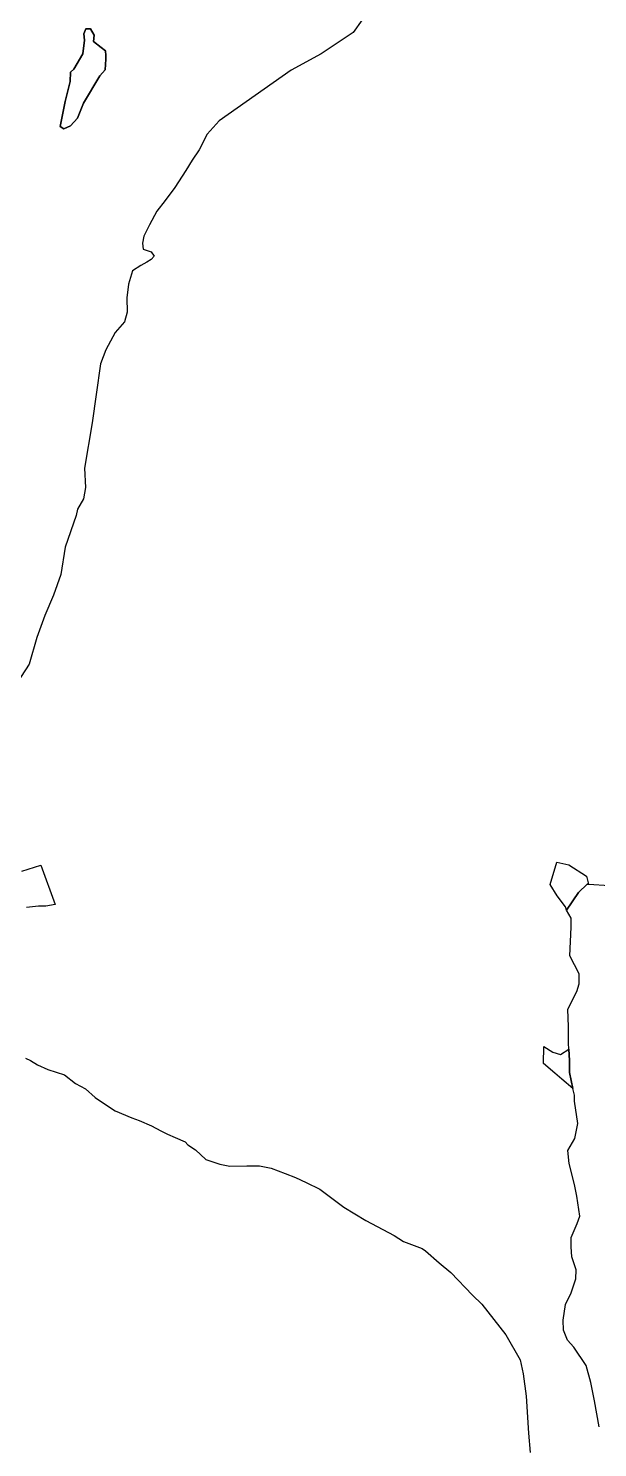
# Model space of a CAD drawing. Header units: inches. Extents: x 288635 to 1232953, y 676945 to 1655780.
# Drawn here: x 465591 to 478252, y 1421128 to 1452679 of the extents above; entities that cross this region are included whole.
import ezdxf

# ---------------------------------------------------------------- set-up
doc = ezdxf.new("R2010")
doc.units = ezdxf.units.IN
doc.header["$MEASUREMENT"] = 0

msp = doc.modelspace()

# ---------------------------------------------------------------- linework, layer by layer
at = {"color": 1}
for points in [[(473216.0449, 1453147.6799), (472817.6243, 1452591.0163), (472106.4228, 1452114.7654), (471433.3215, 1451752.8146), (469833.1183, 1450622.5124), (469569.1344, 1450330.9548), (469388.6174, 1449981.1611), (469236.2171, 1449752.5606), (469096.5168, 1449517.6102), (468848.8663, 1449142.9594), (468632.9659, 1448850.8588), (468448.8155, 1448615.9084), (468283.7152, 1448311.1077), (468156.7149, 1448063.4573), (468131.3149, 1447904.7069), (468144.0149, 1447771.3567), (468321.8153, 1447714.2066), (468385.3154, 1447612.6064), (468321.8153, 1447542.7562), (468226.5651, 1447485.6061), (468093.2148, 1447409.4059), (467909.0644, 1447288.7557), (467820.1643, 1446990.3051), (467782.0642, 1446691.8545), (467788.4142, 1446368.0039), (467731.2641, 1446152.1034), (467521.7137, 1445917.153), (467312.1632, 1445536.1522), (467191.513, 1445218.6516), (467095.8512, 1444542.2623), (467012.8063, 1443911.1208), (466838.085, 1442901.6199), (466861.3123, 1442469.0961), (466816.8623, 1442221.4456), (466680.876, 1441993.3013), (466655.6181, 1441847.3667), (466411.861, 1441149.7171), (466315.2113, 1440538.6922), (466150.1109, 1440081.4913), (465953.2605, 1439624.2904), (465775.4602, 1439135.3394), (465610.3598, 1438544.7882), (465337.3093, 1438119.3374)], [(465446.9609, 1433940.0975), (465868.2476, 1434074.1462), (465868.2476, 1434074.1462), (466183.3967, 1433198.732), (465980.3539, 1433165.0575), (465817.7936, 1433165.0575), (465548.5531, 1433134.5774)], [(478288.2612, 1421590.0056), (478180.311, 1422167.8568), (478097.7608, 1422574.2576), (477996.1606, 1422955.2583), (477723.1101, 1423361.6592), (477583.4098, 1423514.0595), (477494.5096, 1423736.3099), (477488.1596, 1423958.5604), (477540.5745, 1424309.6206), (477659.6099, 1424568.1616), (477767.5602, 1424879.3122), (477773.9102, 1425082.5126), (477678.66, 1425368.2632), (477659.6099, 1425590.5136), (477659.6099, 1425800.064), (477799.3102, 1426111.2147), (477856.4603, 1426269.965), (477786.6102, 1426714.4659), (477735.8101, 1426974.8164), (477621.5099, 1427444.7173), (477589.7598, 1427730.4679), (477742.1601, 1427997.1684), (477812.0102, 1428333.7191), (477735.8101, 1428829.0201), (477735.8101, 1428962.3704), (477703.8075, 1429112.9708), (477627.8599, 1429470.3714), (477627.8599, 1429730.7219), (477611.221, 1429984.4641), (477602.4598, 1430118.0727), (477602.4598, 1430486.3734), (477589.8914, 1430869.3457), (477710.41, 1431115.0247), (477786.6102, 1431267.425), (477843.7603, 1431438.8753), (477843.7603, 1431661.1258), (477630.4133, 1432063.7178), (477659.6099, 1432696.1778), (477659.6099, 1432899.3782), (477556.0979, 1433079.6241), (477824.7103, 1433470.8794), (478021.5607, 1433655.0297), (478046.6286, 1433653.5756), (478513.6845, 1433626.4827)], [(465528.233, 1429786.8507), (465639.9932, 1429730.9706), (465797.4736, 1429639.5304), (466020.994, 1429532.8502), (466391.8347, 1429416.01), (466635.6752, 1429222.9696), (466859.1957, 1429101.0493), (467077.6361, 1428908.0089), (467126.9536, 1428877.3845), (467519.597, 1428613.3684), (467895.5177, 1428460.968), (468058.0781, 1428400.0079), (468332.3986, 1428283.1677), (468535.599, 1428171.4075), (468687.9993, 1428095.2073), (468855.6397, 1428019.0072), (469075.3856, 1427923.7925), (469137.0557, 1427862.1224), (469311.1831, 1427744.4687), (469536.361, 1427536.4062), (469846.2417, 1427429.726), (470074.8421, 1427384.0059), (470450.7629, 1427389.0859), (470730.1634, 1427389.0859), (470989.2439, 1427338.2858), (471304.2046, 1427221.4456), (471532.805, 1427130.0054), (471771.5655, 1427018.2452), (472073.7104, 1426871.8129), (472609.7672, 1426474.6841), (473097.4482, 1426180.0435), (473727.3694, 1425839.6828), (473930.5698, 1425712.6826), (474350.8598, 1425556.1505), (474426.6149, 1425503.2649), (474726.8331, 1425238.7869), (474984.163, 1425024.3454), (475470.2306, 1424516.8336), (475674.6382, 1424315.8328), (476213.3551, 1423635.3733), (476526.455, 1423076.1573), (476597.5752, 1422771.3567), (476663.6153, 1422273.5157), (476714.4154, 1421450.554), (476749.9755, 1421018.7532)]]:
    msp.add_lwpolyline(points, dxfattribs=at)
for points in [[(466296.3022, 1450498.9977), (466376.0301, 1450448.2618), (466526.8573, 1450509.3264), (466685.6076, 1450680.7767), (466813.4204, 1451015.2492), (467180.9086, 1451626.9286), (467299.1661, 1451758.3566), (467315.0412, 1451993.307), (467312.3028, 1452074.0878), (467308.6912, 1452180.6324), (467210.8099, 1452251.7005), (467041.9906, 1452390.1828), (467051.5711, 1452530.3684), (466971.3438, 1452670.7662), (466870.5403, 1452669.5834), (466822.9152, 1452558.4582), (466837.1138, 1452417.7943), (466805.1351, 1452110.7823), (466601.9347, 1451775.5016), (466529.1154, 1451708.0519), (466520.5073, 1451499.9283), (466412.5571, 1451055.4275), (466296.3022, 1450498.9977)], [(466526.8573, 1450509.3264), (466376.0301, 1450448.2618), (466296.3022, 1450498.9977), (466412.5571, 1451055.4275), (466520.5073, 1451499.9283), (466529.1154, 1451708.0519), (466601.9347, 1451775.5016), (466805.1351, 1452110.7823), (466837.1138, 1452417.7943), (466822.9152, 1452558.4582), (466870.5403, 1452669.5834), (466971.3438, 1452670.7662), (467051.5711, 1452530.3684), (467041.9906, 1452390.1828), (467210.8099, 1452251.7005), (467308.6912, 1452180.6324), (467312.3028, 1452074.0878), (467315.0412, 1451993.307), (467299.1661, 1451758.3566), (467180.9086, 1451626.9286), (466813.4204, 1451015.2492), (466685.6076, 1450680.7767), (466526.8573, 1450509.3264)], [(478002.5106, 1433832.8301), (478046.6286, 1433653.5756), (478021.5607, 1433655.0297), (477824.7103, 1433470.8794), (477556.0979, 1433079.6241), (477537.6419, 1433149.6861), (477355.1331, 1433395.7077), (477198.475, 1433647.0544), (477342.1093, 1434143.9807), (477611.9113, 1434083.4005), (478002.5106, 1433832.8301)], [(477253.2091, 1429921.2223), (477424.6595, 1429864.0722), (477611.221, 1429984.4641), (477627.8599, 1429730.7219), (477627.8599, 1429470.3714), (477703.8075, 1429112.9708), (477457.8601, 1429321.4701), (477299.7158, 1429455.5352), (477050.0087, 1429667.2218), (477056.3587, 1430041.8725), (477253.2091, 1429921.2223)]]:
    msp.add_lwpolyline(points, close=True, dxfattribs=at)

doc.saveas('drawing.dxf')
